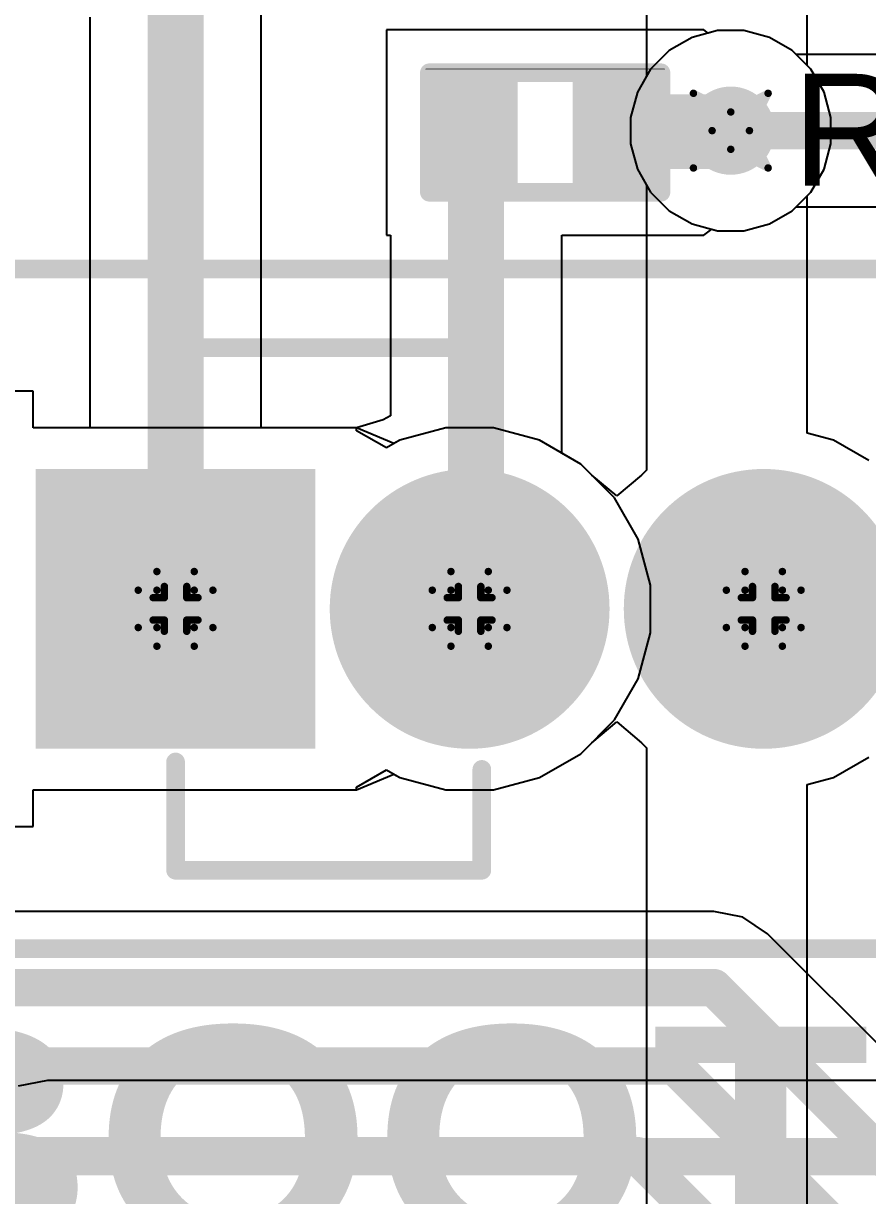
# Model space of a CAD drawing. Header units: inches. Extents: x -36 to 349, y -11 to 240.
# Drawn here: x 147.31 to 153.05, y 81.39 to 89.36 of the extents above; entities that cross this region are included whole.
import ezdxf

# ---------------------------------------------------------------- set-up
doc = ezdxf.new("R2010")
doc.units = ezdxf.units.IN
for name, color, linetype in [('Bottom Layer', 5, 'Continuous'), ('Bottom Solder', 6, 'Continuous'), ('Drill Drawing', 1, 'Continuous'), ('Layer 1', 16, 'Continuous'), ('Layer 2', 76, 'Continuous'), ('Multi-Layer', 9, 'Continuous'), ('Pad Holes', 156, 'Continuous'), ('Top Layer', 1, 'Continuous'), ('Top Overlay', 2, 'Continuous'), ('Top Paste', 8, 'Continuous'), ('Top Solder', 216, 'Continuous'), ('Via Holes', 16, 'Continuous')]:
    doc.layers.add(name, color=color, linetype=linetype)
doc.styles.add('Arial', font='', dxfattribs={"height": 0.2})
doc.styles.add('Arial Black_Bold', font='', dxfattribs={"height": 0.2})
doc.styles.get('Arial').set_extended_font_data('Arial')
doc.styles.get('Arial Black_Bold').set_extended_font_data('Arial Black', bold=True)

# ---------------------------------------------------------------- blocks, each defined once
blk = doc.blocks.new('SS_12D02_G040_166')
at = {"layer": 'Bottom Layer'}
blk.add_hatch(color=5, dxfattribs=at).paths.add_polyline_path([(-2.85, 0.85), (-1.15, 0.85), (-1.15, -0.85), (-2.85, -0.85)])
h = blk.add_hatch(color=5, dxfattribs=at)
edge = h.paths.add_edge_path()
edge.add_arc((0, 0), 0.85, 0, 360)
h = blk.add_hatch(color=5, dxfattribs=at)
edge = h.paths.add_edge_path()
edge.add_arc((2, 0), 0.85, 0, 360)
at = {"layer": 'Bottom Solder'}
blk.add_hatch(color=6, dxfattribs=at).paths.add_polyline_path([(-2.9516, 0.9516), (-1.0484, 0.9516), (-1.0484, -0.9516), (-2.9516, -0.9516)])
h = blk.add_hatch(color=6, dxfattribs=at)
edge = h.paths.add_edge_path()
edge.add_arc((0, 0), 0.9516, 0, 360)
h = blk.add_hatch(color=6, dxfattribs=at)
edge = h.paths.add_edge_path()
edge.add_arc((2, 0), 0.9516, 0, 360)
at = {"layer": 'Layer 1'}
blk.add_hatch(color=16, dxfattribs=at).paths.add_polyline_path([(-2.85, 0.85), (-1.15, 0.85), (-1.15, -0.85), (-2.85, -0.85)])
h = blk.add_hatch(color=16, dxfattribs=at)
edge = h.paths.add_edge_path()
edge.add_arc((0, 0), 0.85, 0, 360)
h = blk.add_hatch(color=16, dxfattribs=at)
edge = h.paths.add_edge_path()
edge.add_arc((2, 0), 0.85, 0, 360)
at = {"layer": 'Layer 2'}
blk.add_hatch(color=76, dxfattribs=at).paths.add_polyline_path([(-2.85, 0.85), (-1.15, 0.85), (-1.15, -0.85), (-2.85, -0.85)])
h = blk.add_hatch(color=76, dxfattribs=at)
edge = h.paths.add_edge_path()
edge.add_arc((0, 0), 0.85, 0, 360)
h = blk.add_hatch(color=76, dxfattribs=at)
edge = h.paths.add_edge_path()
edge.add_arc((2, 0), 0.85, 0, 360)
at = {"layer": 'Multi-Layer'}
blk.add_hatch(color=9, dxfattribs=at).paths.add_polyline_path([(-2.85, 0.85), (-1.15, 0.85), (-1.15, -0.85), (-2.85, -0.85)])
h = blk.add_hatch(color=9, dxfattribs=at)
edge = h.paths.add_edge_path()
edge.add_arc((0, 0), 0.85, 0, 360)
h = blk.add_hatch(color=9, dxfattribs=at)
edge = h.paths.add_edge_path()
edge.add_arc((2, 0), 0.85, 0, 360)
at = {"layer": 'Pad Holes'}
h = blk.add_hatch(color=7, dxfattribs=at)
edge = h.paths.add_edge_path()
edge.add_arc((-2, 0), 0.5, 0, 360)
h = blk.add_hatch(color=7, dxfattribs=at)
edge = h.paths.add_edge_path()
edge.add_arc((0, 0), 0.5, 0, 360)
h = blk.add_hatch(color=7, dxfattribs=at)
edge = h.paths.add_edge_path()
edge.add_arc((2, 0), 0.5, 0, 360)
at = {"layer": 'Top Layer'}
blk.add_hatch(color=1, dxfattribs=at).paths.add_polyline_path([(-2.85, 0.85), (-1.15, 0.85), (-1.15, -0.85), (-2.85, -0.85)])
h = blk.add_hatch(color=1, dxfattribs=at)
edge = h.paths.add_edge_path()
edge.add_arc((0, 0), 0.85, 0, 360)
h = blk.add_hatch(color=1, dxfattribs=at)
edge = h.paths.add_edge_path()
edge.add_arc((2, 0), 0.85, 0, 360)
at = {"layer": 'Top Solder'}
blk.add_hatch(color=216, dxfattribs=at).paths.add_polyline_path([(-2.9516, 0.9516), (-1.0484, 0.9516), (-1.0484, -0.9516), (-2.9516, -0.9516)])
h = blk.add_hatch(color=216, dxfattribs=at)
edge = h.paths.add_edge_path()
edge.add_arc((0, 0), 0.9516, 0, 360)
h = blk.add_hatch(color=216, dxfattribs=at)
edge = h.paths.add_edge_path()
edge.add_arc((2, 0), 0.9516, 0, 360)
at = {"layer": 'Top Overlay'}
for points in [[(-4.315, 2.3114, 0.127, 0.127, 0), (4.315, 2.3114, 0.127, 0.127, 0)], [(-2, 1.0414, 0.127, 0.127, 0), (-2, 1.778, 0.127, 0.127, 0)], [(-2, 1.778, 0.127, 0.127, 0), (0.0828, 1.778, 0.127, 0.127, 0)], [(0.0828, 1.0922, 0.127, 0.127, 0), (0.0828, 1.778, 0.127, 0.127, 0)], [(-2, -1.778, 0.127, 0.127, 0), (-2, -1.0414, 0.127, 0.127, 0)], [(-2, -1.778, 0.127, 0.127, 0), (-2, -1.0414, 0.127, 0.127, 0)], [(0.0828, -1.778, 0.127, 0.127, 0), (0.0828, -1.0922, 0.127, 0.127, 0)], [(0.0828, -1.778, 0.127, 0.127, 0), (0.0828, -1.0922, 0.127, 0.127, 0)], [(-2, -1.778, 0.127, 0.127, 0), (0.0828, -1.778, 0.127, 0.127, 0)], [(-2, -1.778, 0.127, 0.127, 0), (0.0828, -1.778, 0.127, 0.127, 0)], [(-4.315, -2.3114, 0.127, 0.127, 0), (4.315, -2.3114, 0.127, 0.127, 0)]]:
    blk.add_lwpolyline(points, format="xyseb", dxfattribs=at)
for points in [[(-2.0317, 1.778, 0.0635, 0.0635, 1), (-1.9682, 1.778, 0.0635, 0.0635, 1)], [(-2.0317, 1.778, 0.0635, 0.0635, 1), (-1.9682, 1.778, 0.0635, 0.0635, 1)], [(0.0511, 1.778, 0.0635, 0.0635, 1), (0.1146, 1.778, 0.0635, 0.0635, 1)], [(0.0511, 1.778, 0.0635, 0.0635, 1), (0.1146, 1.778, 0.0635, 0.0635, 1)], [(0.0511, 1.0922, 0.0635, 0.0635, 1), (0.1146, 1.0922, 0.0635, 0.0635, 1)], [(-2.0317, 1.0414, 0.0635, 0.0635, 1), (-1.9682, 1.0414, 0.0635, 0.0635, 1)], [(-2.0317, -1.0414, 0.0635, 0.0635, 1), (-1.9682, -1.0414, 0.0635, 0.0635, 1)], [(-2.0317, -1.0414, 0.0635, 0.0635, 1), (-1.9682, -1.0414, 0.0635, 0.0635, 1)], [(0.0511, -1.0922, 0.0635, 0.0635, 1), (0.1146, -1.0922, 0.0635, 0.0635, 1)], [(0.0511, -1.0922, 0.0635, 0.0635, 1), (0.1146, -1.0922, 0.0635, 0.0635, 1)], [(-2.0317, -1.778, 0.0635, 0.0635, 1), (-1.9682, -1.778, 0.0635, 0.0635, 1)], [(-2.0317, -1.778, 0.0635, 0.0635, 1), (-1.9682, -1.778, 0.0635, 0.0635, 1)], [(-2.0317, -1.778, 0.0635, 0.0635, 1), (-1.9682, -1.778, 0.0635, 0.0635, 1)], [(-2.0317, -1.778, 0.0635, 0.0635, 1), (-1.9682, -1.778, 0.0635, 0.0635, 1)], [(0.0511, -1.778, 0.0635, 0.0635, 1), (0.1146, -1.778, 0.0635, 0.0635, 1)], [(0.0511, -1.778, 0.0635, 0.0635, 1), (0.1146, -1.778, 0.0635, 0.0635, 1)], [(0.0511, -1.778, 0.0635, 0.0635, 1), (0.1146, -1.778, 0.0635, 0.0635, 1)], [(0.0511, -1.778, 0.0635, 0.0635, 1), (0.1146, -1.778, 0.0635, 0.0635, 1)]]:
    blk.add_lwpolyline(points, format="xyseb", close=True, dxfattribs=at)
blk = doc.blocks.new('R___0402_288')
at = {"layer": 'Top Layer'}
for points in [[(-0.6985, -0.3175), (-0.6985, 0.3175), (-0.2413, 0.3175), (-0.2413, -0.3175)], [(0.2413, -0.3175), (0.2413, 0.3175), (0.6985, 0.3175), (0.6985, -0.3175)]]:
    blk.add_hatch(color=1, dxfattribs=at).paths.add_polyline_path(points)
at = {"layer": 'Top Paste'}
for points in [[(-0.6985, -0.3175), (-0.6985, 0.3175), (-0.2413, 0.3175), (-0.2413, -0.3175)], [(0.2413, -0.3175), (0.2413, 0.3175), (0.6985, 0.3175), (0.6985, -0.3175)]]:
    blk.add_hatch(color=8, dxfattribs=at).paths.add_polyline_path(points)
at = {"layer": 'Top Solder'}
for points in [[(-0.7535, -0.3725), (-0.7535, 0.3725), (-0.1863, 0.3725), (-0.1863, -0.3725)], [(0.1863, -0.3725), (0.1863, 0.3725), (0.7535, 0.3725), (0.7535, -0.3725)]]:
    blk.add_hatch(color=216, dxfattribs=at).paths.add_polyline_path(points)
at = {"layer": 'Top Overlay'}
for points in [[(-0.7874, 0.4064, 0.127, 0.127, 0), (-0.7874, -0.4064, 0.127, 0.127, 0)], [(0.7874, 0.4064, 0.127, 0.127, 0), (-0.7874, 0.4064, 0.127, 0.127, 0)], [(0.7874, 0.4064, 0.127, 0.127, 0), (0.7874, -0.4064, 0.127, 0.127, 0)], [(0.7874, -0.4064, 0.127, 0.127, 0), (-0.7874, -0.4064, 0.127, 0.127, 0)], [(0.8128, -0.4318, 0.00323, 0.00323, 0), (-0.8128, -0.4318, 0.00323, 0.00323, 0)]]:
    blk.add_lwpolyline(points, format="xyseb", dxfattribs=at)
for points in [[(-0.8191, 0.4064, 0.0635, 0.0635, 1), (-0.7556, 0.4064, 0.0635, 0.0635, 1)], [(-0.8191, 0.4064, 0.0635, 0.0635, 1), (-0.7556, 0.4064, 0.0635, 0.0635, 1)], [(0.7556, 0.4064, 0.0635, 0.0635, 1), (0.8191, 0.4064, 0.0635, 0.0635, 1)], [(0.7556, 0.4064, 0.0635, 0.0635, 1), (0.8191, 0.4064, 0.0635, 0.0635, 1)], [(-0.8192, -0.4064, 0.0635, 0.0635, 1), (-0.7557, -0.4064, 0.0635, 0.0635, 1)], [(-0.8192, -0.4064, 0.0635, 0.0635, 1), (-0.7557, -0.4064, 0.0635, 0.0635, 1)], [(0.7556, -0.4064, 0.0635, 0.0635, 1), (0.8191, -0.4064, 0.0635, 0.0635, 1)], [(0.7556, -0.4064, 0.0635, 0.0635, 1), (0.8191, -0.4064, 0.0635, 0.0635, 1)], [(-0.8136, -0.4318, 0.00161, 0.00161, 1), (-0.812, -0.4318, 0.00161, 0.00161, 1)], [(0.812, -0.4318, 0.00161, 0.00161, 1), (0.8136, -0.4318, 0.00161, 0.00161, 1)]]:
    blk.add_lwpolyline(points, format="xyseb", close=True, dxfattribs=at)

msp = doc.modelspace()

# ---------------------------------------------------------------- hatches: boundary and pattern name
at = {"layer": 'Bottom Layer'}
h = msp.add_hatch(color=5, dxfattribs=at)
edge = h.paths.add_edge_path()
edge.add_arc((152.1178, 88.6333), 0.3, 0, 360)
at = {"layer": 'Layer 1'}
h = msp.add_hatch(color=16, dxfattribs=at)
edge = h.paths.add_edge_path()
edge.add_arc((152.1178, 88.6333), 0.3, 0, 360)
at = {"layer": 'Layer 2'}
h = msp.add_hatch(color=76, dxfattribs=at)
edge = h.paths.add_edge_path()
edge.add_arc((152.1178, 88.6333), 0.3, 0, 360)
at = {"layer": 'Top Layer'}
h = msp.add_hatch(color=1, dxfattribs=at)
edge = h.paths.add_edge_path()
edge.add_arc((152.1178, 88.6333), 0.3, 0, 360)
at = {"layer": 'Via Holes'}
h = msp.add_hatch(color=7, dxfattribs=at)
edge = h.paths.add_edge_path()
edge.add_arc((152.1178, 88.6333), 0.15, 0, 360)

# ---------------------------------------------------------------- linework, layer by layer
at = {"layer": 'Bottom Layer'}
for p, q in [((148.9244, 86.6111), (148.9244, 89.6474)), ((147.759, 89.406), (147.759, 86.6111)), ((152.0282, 89.3143), (151.855, 89.2679)), ((152.2075, 89.3143), (152.0282, 89.3143)), ((152.3807, 89.2679), (152.2075, 89.3143)), ((151.855, 89.2679), (151.6997, 89.1783)), ((152.536, 89.1783), (152.3807, 89.2679)), ((151.6997, 89.1783), (151.5729, 89.0515)), ((152.563, 89.1513), (152.536, 89.1783)), ((155.9687, 89.1513), (152.563, 89.1513)), ((151.5729, 89.0515), (151.4833, 88.8962)), ((151.4833, 88.8962), (151.4368, 88.723)), ((151.4368, 88.723), (151.4368, 88.5437)), ((151.4368, 88.5437), (151.4833, 88.3705)), ((151.4833, 88.3705), (151.5729, 88.2152)), ((151.5729, 88.2152), (151.6997, 88.0884)), ((152.536, 88.0884), (152.563, 88.1154)), ((152.563, 88.1154), (155.7541, 88.1154)), ((151.6997, 88.0884), (151.855, 87.9987)), ((152.3807, 87.9987), (152.536, 88.0884)), ((151.855, 87.9987), (152.0282, 87.9523)), ((152.0282, 87.9523), (152.2075, 87.9523)), ((152.2075, 87.9523), (152.3807, 87.9987)), ((147.3727, 86.8611), (145.1107, 86.8611)), ((147.3727, 86.6111), (147.3727, 86.8611)), ((147.759, 86.6111), (147.3727, 86.6111)), ((149.5727, 86.6111), (148.9244, 86.6111)), ((149.5727, 86.5919), (149.5727, 86.6111)), ((150.1797, 86.6111), (149.8666, 86.5272)), ((150.5038, 86.6111), (150.1797, 86.6111)), ((150.8169, 86.5272), (150.5038, 86.6111)), ((149.7757, 86.4747), (149.5727, 86.5919)), ((149.8666, 86.5272), (149.7757, 86.4747)), ((151.0976, 86.3651), (150.8169, 86.5272)), ((151.3268, 86.1359), (151.0976, 86.3651)), ((151.4888, 85.8552), (151.3268, 86.1359)), ((151.5727, 85.5421), (151.4888, 85.8552)), ((151.5727, 85.218), (151.5727, 85.5421)), ((151.4888, 84.9049), (151.5727, 85.218)), ((151.3268, 84.6242), (151.4888, 84.9049)), ((151.0976, 84.395), (151.3268, 84.6242)), ((150.8169, 84.233), (151.0976, 84.395)), ((149.5727, 84.1682), (149.7757, 84.2854)), ((149.7757, 84.2854), (149.8666, 84.233)), ((149.8666, 84.233), (150.1797, 84.1491)), ((150.5038, 84.1491), (150.8169, 84.233)), ((147.3727, 83.8991), (147.3727, 84.1491)), ((147.3727, 84.1491), (149.5727, 84.1491)), ((149.5727, 84.1491), (149.5727, 84.1682)), ((150.1797, 84.1491), (150.5038, 84.1491)), ((145.1107, 83.8991), (147.3727, 83.8991)), ((152.0014, 83.322), (140.2999, 83.322)), ((152.1996, 83.2825), (152.0014, 83.322)), ((152.3677, 83.1702), (152.1996, 83.2825)), ((153.9211, 81.6169), (152.3677, 83.1702))]:
    msp.add_line(p, q, dxfattribs=at)
for points in [[(148.3417, 85.3801, 0.381, 0.381, 0), (148.3417, 89.6474, 0.381, 0.381, 0)], [(152.1147, 88.6333, 0.254, 0.254, 0), (152.1178, 88.6333, 0.254, 0.254, 0)], [(152.1178, 88.6333, 0.254, 0.254, 0), (155.9687, 88.6333, 0.254, 0.254, 0)], [(129.6407, 82.804, 0.254, 0.254, 0), (152.0014, 82.804, 0.254, 0.254, 0)], [(152.0014, 82.804, 0.254, 0.254, 0), (153.5548, 81.2506, 0.254, 0.254, 0)], [(129.3496, 82.2706, 0.254, 0.254, 0), (151.7348, 82.2706, 0.254, 0.254, 0)], [(151.7348, 82.2706, 0.254, 0.254, 0), (152.8987, 81.1067, 0.254, 0.254, 0)], [(129.0673, 81.661, 0.254, 0.254, 0), (151.4808, 81.661, 0.254, 0.254, 0)], [(151.4808, 81.661, 0.254, 0.254, 0), (152.0497, 81.0921, 0.254, 0.254, 0)]]:
    msp.add_lwpolyline(points, format="xyseb", dxfattribs=at)
for points in [[(152.0512, 88.6333, 0.127, 0.127, 1), (152.1782, 88.6333, 0.127, 0.127, 1)], [(152.0543, 88.6333, 0.127, 0.127, 1), (152.1813, 88.6333, 0.127, 0.127, 1)], [(152.0543, 88.6333, 0.127, 0.127, 1), (152.1813, 88.6333, 0.127, 0.127, 1)], [(148.2465, 85.3801, 0.1905, 0.1905, 1), (148.437, 85.3801, 0.1905, 0.1905, 1)], [(151.9379, 82.804, 0.127, 0.127, 1), (152.0649, 82.804, 0.127, 0.127, 1)], [(151.9379, 82.804, 0.127, 0.127, 1), (152.0649, 82.804, 0.127, 0.127, 1)], [(151.6713, 82.2706, 0.127, 0.127, 1), (151.7983, 82.2706, 0.127, 0.127, 1)], [(151.6713, 82.2706, 0.127, 0.127, 1), (151.7983, 82.2706, 0.127, 0.127, 1)], [(151.4173, 81.661, 0.127, 0.127, 1), (151.5443, 81.661, 0.127, 0.127, 1)], [(151.4173, 81.661, 0.127, 0.127, 1), (151.5443, 81.661, 0.127, 0.127, 1)]]:
    msp.add_lwpolyline(points, format="xyseb", close=True, dxfattribs=at)
at = {"layer": 'Drill Drawing'}
for points in [[(151.8638, 88.8873, 0.0508, 0.0508, 0), (152.1178, 88.7603, 0.0508, 0.0508, 0)], [(151.8638, 88.8873, 0.0508, 0.0508, 0), (151.9908, 88.6333, 0.0508, 0.0508, 0)], [(152.1178, 88.7603, 0.0508, 0.0508, 0), (152.3718, 88.8873, 0.0508, 0.0508, 0)], [(152.2448, 88.6333, 0.0508, 0.0508, 0), (152.3718, 88.8873, 0.0508, 0.0508, 0)], [(151.8638, 88.3793, 0.0508, 0.0508, 0), (151.9908, 88.6333, 0.0508, 0.0508, 0)], [(152.2448, 88.6333, 0.0508, 0.0508, 0), (152.3718, 88.3793, 0.0508, 0.0508, 0)], [(151.8638, 88.3793, 0.0508, 0.0508, 0), (152.1178, 88.5063, 0.0508, 0.0508, 0)], [(152.1178, 88.5063, 0.0508, 0.0508, 0), (152.3718, 88.3793, 0.0508, 0.0508, 0)], [(148.2147, 85.5071, 0.0508, 0.0508, 0), (148.2147, 85.6341, 0.0508, 0.0508, 0)], [(148.2147, 85.6341, 0.0508, 0.0508, 0), (148.4687, 85.6341, 0.0508, 0.0508, 0)], [(148.4687, 85.5071, 0.0508, 0.0508, 0), (148.4687, 85.6341, 0.0508, 0.0508, 0)], [(150.2147, 85.5071, 0.0508, 0.0508, 0), (150.2147, 85.6341, 0.0508, 0.0508, 0)], [(150.2147, 85.6341, 0.0508, 0.0508, 0), (150.4687, 85.6341, 0.0508, 0.0508, 0)], [(150.4687, 85.5071, 0.0508, 0.0508, 0), (150.4687, 85.6341, 0.0508, 0.0508, 0)], [(152.2147, 85.5071, 0.0508, 0.0508, 0), (152.2147, 85.6341, 0.0508, 0.0508, 0)], [(152.2147, 85.6341, 0.0508, 0.0508, 0), (152.4687, 85.6341, 0.0508, 0.0508, 0)], [(152.4687, 85.5071, 0.0508, 0.0508, 0), (152.4687, 85.6341, 0.0508, 0.0508, 0)], [(148.2655, 85.4563, 0.0508, 0.0508, 0), (148.2655, 85.5325, 0.0508, 0.0508, 0)], [(148.2655, 85.5325, 0.0508, 0.0508, 0), (148.4179, 85.5325, 0.0508, 0.0508, 0)], [(148.4179, 85.4563, 0.0508, 0.0508, 0), (148.4179, 85.5325, 0.0508, 0.0508, 0)], [(150.2655, 85.4563, 0.0508, 0.0508, 0), (150.2655, 85.5325, 0.0508, 0.0508, 0)], [(150.2655, 85.5325, 0.0508, 0.0508, 0), (150.4179, 85.5325, 0.0508, 0.0508, 0)], [(150.4179, 85.4563, 0.0508, 0.0508, 0), (150.4179, 85.5325, 0.0508, 0.0508, 0)], [(152.2655, 85.4563, 0.0508, 0.0508, 0), (152.2655, 85.5325, 0.0508, 0.0508, 0)], [(152.2655, 85.5325, 0.0508, 0.0508, 0), (152.4179, 85.5325, 0.0508, 0.0508, 0)], [(152.4179, 85.4563, 0.0508, 0.0508, 0), (152.4179, 85.5325, 0.0508, 0.0508, 0)], [(148.0877, 85.2531, 0.0508, 0.0508, 0), (148.0877, 85.5071, 0.0508, 0.0508, 0)], [(148.0877, 85.5071, 0.0508, 0.0508, 0), (148.2147, 85.5071, 0.0508, 0.0508, 0)], [(148.1893, 85.3039, 0.0508, 0.0508, 0), (148.1893, 85.4563, 0.0508, 0.0508, 0)], [(148.1893, 85.4563, 0.0508, 0.0508, 0), (148.2655, 85.4563, 0.0508, 0.0508, 0)], [(148.4179, 85.4563, 0.0508, 0.0508, 0), (148.4941, 85.4563, 0.0508, 0.0508, 0)], [(148.4687, 85.5071, 0.0508, 0.0508, 0), (148.5957, 85.5071, 0.0508, 0.0508, 0)], [(148.4941, 85.3039, 0.0508, 0.0508, 0), (148.4941, 85.4563, 0.0508, 0.0508, 0)], [(148.5957, 85.2531, 0.0508, 0.0508, 0), (148.5957, 85.5071, 0.0508, 0.0508, 0)], [(150.0877, 85.2531, 0.0508, 0.0508, 0), (150.0877, 85.5071, 0.0508, 0.0508, 0)], [(150.0877, 85.5071, 0.0508, 0.0508, 0), (150.2147, 85.5071, 0.0508, 0.0508, 0)], [(150.1893, 85.3039, 0.0508, 0.0508, 0), (150.1893, 85.4563, 0.0508, 0.0508, 0)], [(150.1893, 85.4563, 0.0508, 0.0508, 0), (150.2655, 85.4563, 0.0508, 0.0508, 0)], [(150.4179, 85.4563, 0.0508, 0.0508, 0), (150.4941, 85.4563, 0.0508, 0.0508, 0)], [(150.4687, 85.5071, 0.0508, 0.0508, 0), (150.5957, 85.5071, 0.0508, 0.0508, 0)], [(150.4941, 85.3039, 0.0508, 0.0508, 0), (150.4941, 85.4563, 0.0508, 0.0508, 0)], [(150.5957, 85.2531, 0.0508, 0.0508, 0), (150.5957, 85.5071, 0.0508, 0.0508, 0)], [(152.0877, 85.2531, 0.0508, 0.0508, 0), (152.0877, 85.5071, 0.0508, 0.0508, 0)], [(152.0877, 85.5071, 0.0508, 0.0508, 0), (152.2147, 85.5071, 0.0508, 0.0508, 0)], [(152.1893, 85.3039, 0.0508, 0.0508, 0), (152.1893, 85.4563, 0.0508, 0.0508, 0)], [(152.1893, 85.4563, 0.0508, 0.0508, 0), (152.2655, 85.4563, 0.0508, 0.0508, 0)], [(152.4179, 85.4563, 0.0508, 0.0508, 0), (152.4941, 85.4563, 0.0508, 0.0508, 0)], [(152.4687, 85.5071, 0.0508, 0.0508, 0), (152.5957, 85.5071, 0.0508, 0.0508, 0)], [(152.4941, 85.3039, 0.0508, 0.0508, 0), (152.4941, 85.4563, 0.0508, 0.0508, 0)], [(152.5957, 85.2531, 0.0508, 0.0508, 0), (152.5957, 85.5071, 0.0508, 0.0508, 0)], [(148.1893, 85.3039, 0.0508, 0.0508, 0), (148.2655, 85.3039, 0.0508, 0.0508, 0)], [(148.2655, 85.2277, 0.0508, 0.0508, 0), (148.2655, 85.3039, 0.0508, 0.0508, 0)], [(148.4179, 85.3039, 0.0508, 0.0508, 0), (148.4941, 85.3039, 0.0508, 0.0508, 0)], [(148.4179, 85.2277, 0.0508, 0.0508, 0), (148.4179, 85.3039, 0.0508, 0.0508, 0)], [(150.1893, 85.3039, 0.0508, 0.0508, 0), (150.2655, 85.3039, 0.0508, 0.0508, 0)], [(150.2655, 85.2277, 0.0508, 0.0508, 0), (150.2655, 85.3039, 0.0508, 0.0508, 0)], [(150.4179, 85.3039, 0.0508, 0.0508, 0), (150.4941, 85.3039, 0.0508, 0.0508, 0)], [(150.4179, 85.2277, 0.0508, 0.0508, 0), (150.4179, 85.3039, 0.0508, 0.0508, 0)], [(152.1893, 85.3039, 0.0508, 0.0508, 0), (152.2655, 85.3039, 0.0508, 0.0508, 0)], [(152.2655, 85.2277, 0.0508, 0.0508, 0), (152.2655, 85.3039, 0.0508, 0.0508, 0)], [(152.4179, 85.3039, 0.0508, 0.0508, 0), (152.4941, 85.3039, 0.0508, 0.0508, 0)], [(152.4179, 85.2277, 0.0508, 0.0508, 0), (152.4179, 85.3039, 0.0508, 0.0508, 0)], [(148.0877, 85.2531, 0.0508, 0.0508, 0), (148.2147, 85.2531, 0.0508, 0.0508, 0)], [(148.2147, 85.1261, 0.0508, 0.0508, 0), (148.2147, 85.2531, 0.0508, 0.0508, 0)], [(148.2655, 85.2277, 0.0508, 0.0508, 0), (148.4179, 85.2277, 0.0508, 0.0508, 0)], [(148.4687, 85.2531, 0.0508, 0.0508, 0), (148.5957, 85.2531, 0.0508, 0.0508, 0)], [(148.4687, 85.1261, 0.0508, 0.0508, 0), (148.4687, 85.2531, 0.0508, 0.0508, 0)], [(150.0877, 85.2531, 0.0508, 0.0508, 0), (150.2147, 85.2531, 0.0508, 0.0508, 0)], [(150.2147, 85.1261, 0.0508, 0.0508, 0), (150.2147, 85.2531, 0.0508, 0.0508, 0)], [(150.2655, 85.2277, 0.0508, 0.0508, 0), (150.4179, 85.2277, 0.0508, 0.0508, 0)], [(150.4687, 85.2531, 0.0508, 0.0508, 0), (150.5957, 85.2531, 0.0508, 0.0508, 0)], [(150.4687, 85.1261, 0.0508, 0.0508, 0), (150.4687, 85.2531, 0.0508, 0.0508, 0)], [(152.0877, 85.2531, 0.0508, 0.0508, 0), (152.2147, 85.2531, 0.0508, 0.0508, 0)], [(152.2147, 85.1261, 0.0508, 0.0508, 0), (152.2147, 85.2531, 0.0508, 0.0508, 0)], [(152.2655, 85.2277, 0.0508, 0.0508, 0), (152.4179, 85.2277, 0.0508, 0.0508, 0)], [(152.4687, 85.2531, 0.0508, 0.0508, 0), (152.5957, 85.2531, 0.0508, 0.0508, 0)], [(152.4687, 85.1261, 0.0508, 0.0508, 0), (152.4687, 85.2531, 0.0508, 0.0508, 0)], [(148.2147, 85.1261, 0.0508, 0.0508, 0), (148.4687, 85.1261, 0.0508, 0.0508, 0)], [(150.2147, 85.1261, 0.0508, 0.0508, 0), (150.4687, 85.1261, 0.0508, 0.0508, 0)], [(152.2147, 85.1261, 0.0508, 0.0508, 0), (152.4687, 85.1261, 0.0508, 0.0508, 0)]]:
    msp.add_lwpolyline(points, format="xyseb", dxfattribs=at)
for points in [[(151.8511, 88.8873, 0.0254, 0.0254, 1), (151.8765, 88.8873, 0.0254, 0.0254, 1)], [(151.8511, 88.8873, 0.0254, 0.0254, 1), (151.8765, 88.8873, 0.0254, 0.0254, 1)], [(152.3591, 88.8873, 0.0254, 0.0254, 1), (152.3845, 88.8873, 0.0254, 0.0254, 1)], [(152.3591, 88.8873, 0.0254, 0.0254, 1), (152.3845, 88.8873, 0.0254, 0.0254, 1)], [(152.1051, 88.7603, 0.0254, 0.0254, 1), (152.1305, 88.7603, 0.0254, 0.0254, 1)], [(152.1051, 88.7603, 0.0254, 0.0254, 1), (152.1305, 88.7603, 0.0254, 0.0254, 1)], [(151.9781, 88.6333, 0.0254, 0.0254, 1), (152.0035, 88.6333, 0.0254, 0.0254, 1)], [(151.9781, 88.6333, 0.0254, 0.0254, 1), (152.0035, 88.6333, 0.0254, 0.0254, 1)], [(152.2321, 88.6333, 0.0254, 0.0254, 1), (152.2575, 88.6333, 0.0254, 0.0254, 1)], [(152.2321, 88.6333, 0.0254, 0.0254, 1), (152.2575, 88.6333, 0.0254, 0.0254, 1)], [(152.1051, 88.5063, 0.0254, 0.0254, 1), (152.1305, 88.5063, 0.0254, 0.0254, 1)], [(152.1051, 88.5063, 0.0254, 0.0254, 1), (152.1305, 88.5063, 0.0254, 0.0254, 1)], [(151.8511, 88.3793, 0.0254, 0.0254, 1), (151.8765, 88.3793, 0.0254, 0.0254, 1)], [(151.8511, 88.3793, 0.0254, 0.0254, 1), (151.8765, 88.3793, 0.0254, 0.0254, 1)], [(152.3591, 88.3793, 0.0254, 0.0254, 1), (152.3845, 88.3793, 0.0254, 0.0254, 1)], [(152.3591, 88.3793, 0.0254, 0.0254, 1), (152.3845, 88.3793, 0.0254, 0.0254, 1)], [(148.202, 85.6341, 0.0254, 0.0254, 1), (148.2274, 85.6341, 0.0254, 0.0254, 1)], [(148.202, 85.6341, 0.0254, 0.0254, 1), (148.2274, 85.6341, 0.0254, 0.0254, 1)], [(148.456, 85.6341, 0.0254, 0.0254, 1), (148.4814, 85.6341, 0.0254, 0.0254, 1)], [(148.456, 85.6341, 0.0254, 0.0254, 1), (148.4814, 85.6341, 0.0254, 0.0254, 1)], [(150.202, 85.6341, 0.0254, 0.0254, 1), (150.2274, 85.6341, 0.0254, 0.0254, 1)], [(150.202, 85.6341, 0.0254, 0.0254, 1), (150.2274, 85.6341, 0.0254, 0.0254, 1)], [(150.456, 85.6341, 0.0254, 0.0254, 1), (150.4814, 85.6341, 0.0254, 0.0254, 1)], [(150.456, 85.6341, 0.0254, 0.0254, 1), (150.4814, 85.6341, 0.0254, 0.0254, 1)], [(152.202, 85.6341, 0.0254, 0.0254, 1), (152.2274, 85.6341, 0.0254, 0.0254, 1)], [(152.202, 85.6341, 0.0254, 0.0254, 1), (152.2274, 85.6341, 0.0254, 0.0254, 1)], [(152.456, 85.6341, 0.0254, 0.0254, 1), (152.4814, 85.6341, 0.0254, 0.0254, 1)], [(152.456, 85.6341, 0.0254, 0.0254, 1), (152.4814, 85.6341, 0.0254, 0.0254, 1)], [(148.2528, 85.5325, 0.0254, 0.0254, 1), (148.2782, 85.5325, 0.0254, 0.0254, 1)], [(148.2528, 85.5325, 0.0254, 0.0254, 1), (148.2782, 85.5325, 0.0254, 0.0254, 1)], [(148.4052, 85.5325, 0.0254, 0.0254, 1), (148.4306, 85.5325, 0.0254, 0.0254, 1)], [(148.4052, 85.5325, 0.0254, 0.0254, 1), (148.4306, 85.5325, 0.0254, 0.0254, 1)], [(150.2528, 85.5325, 0.0254, 0.0254, 1), (150.2782, 85.5325, 0.0254, 0.0254, 1)], [(150.2528, 85.5325, 0.0254, 0.0254, 1), (150.2782, 85.5325, 0.0254, 0.0254, 1)], [(150.4052, 85.5325, 0.0254, 0.0254, 1), (150.4306, 85.5325, 0.0254, 0.0254, 1)], [(150.4052, 85.5325, 0.0254, 0.0254, 1), (150.4306, 85.5325, 0.0254, 0.0254, 1)], [(152.2528, 85.5325, 0.0254, 0.0254, 1), (152.2782, 85.5325, 0.0254, 0.0254, 1)], [(152.2528, 85.5325, 0.0254, 0.0254, 1), (152.2782, 85.5325, 0.0254, 0.0254, 1)], [(152.4052, 85.5325, 0.0254, 0.0254, 1), (152.4306, 85.5325, 0.0254, 0.0254, 1)], [(152.4052, 85.5325, 0.0254, 0.0254, 1), (152.4306, 85.5325, 0.0254, 0.0254, 1)], [(148.075, 85.5071, 0.0254, 0.0254, 1), (148.1004, 85.5071, 0.0254, 0.0254, 1)], [(148.075, 85.5071, 0.0254, 0.0254, 1), (148.1004, 85.5071, 0.0254, 0.0254, 1)], [(148.1766, 85.4563, 0.0254, 0.0254, 1), (148.202, 85.4563, 0.0254, 0.0254, 1)], [(148.1766, 85.4563, 0.0254, 0.0254, 1), (148.202, 85.4563, 0.0254, 0.0254, 1)], [(148.202, 85.5071, 0.0254, 0.0254, 1), (148.2274, 85.5071, 0.0254, 0.0254, 1)], [(148.202, 85.5071, 0.0254, 0.0254, 1), (148.2274, 85.5071, 0.0254, 0.0254, 1)], [(148.2528, 85.4563, 0.0254, 0.0254, 1), (148.2782, 85.4563, 0.0254, 0.0254, 1)], [(148.2528, 85.4563, 0.0254, 0.0254, 1), (148.2782, 85.4563, 0.0254, 0.0254, 1)], [(148.4052, 85.4563, 0.0254, 0.0254, 1), (148.4306, 85.4563, 0.0254, 0.0254, 1)], [(148.4052, 85.4563, 0.0254, 0.0254, 1), (148.4306, 85.4563, 0.0254, 0.0254, 1)], [(148.456, 85.5071, 0.0254, 0.0254, 1), (148.4814, 85.5071, 0.0254, 0.0254, 1)], [(148.456, 85.5071, 0.0254, 0.0254, 1), (148.4814, 85.5071, 0.0254, 0.0254, 1)], [(148.4814, 85.4563, 0.0254, 0.0254, 1), (148.5068, 85.4563, 0.0254, 0.0254, 1)], [(148.4814, 85.4563, 0.0254, 0.0254, 1), (148.5068, 85.4563, 0.0254, 0.0254, 1)], [(148.583, 85.5071, 0.0254, 0.0254, 1), (148.6084, 85.5071, 0.0254, 0.0254, 1)], [(148.583, 85.5071, 0.0254, 0.0254, 1), (148.6084, 85.5071, 0.0254, 0.0254, 1)], [(150.075, 85.5071, 0.0254, 0.0254, 1), (150.1004, 85.5071, 0.0254, 0.0254, 1)], [(150.075, 85.5071, 0.0254, 0.0254, 1), (150.1004, 85.5071, 0.0254, 0.0254, 1)], [(150.1766, 85.4563, 0.0254, 0.0254, 1), (150.202, 85.4563, 0.0254, 0.0254, 1)], [(150.1766, 85.4563, 0.0254, 0.0254, 1), (150.202, 85.4563, 0.0254, 0.0254, 1)], [(150.202, 85.5071, 0.0254, 0.0254, 1), (150.2274, 85.5071, 0.0254, 0.0254, 1)], [(150.202, 85.5071, 0.0254, 0.0254, 1), (150.2274, 85.5071, 0.0254, 0.0254, 1)], [(150.2528, 85.4563, 0.0254, 0.0254, 1), (150.2782, 85.4563, 0.0254, 0.0254, 1)], [(150.2528, 85.4563, 0.0254, 0.0254, 1), (150.2782, 85.4563, 0.0254, 0.0254, 1)], [(150.4052, 85.4563, 0.0254, 0.0254, 1), (150.4306, 85.4563, 0.0254, 0.0254, 1)], [(150.4052, 85.4563, 0.0254, 0.0254, 1), (150.4306, 85.4563, 0.0254, 0.0254, 1)], [(150.456, 85.5071, 0.0254, 0.0254, 1), (150.4814, 85.5071, 0.0254, 0.0254, 1)], [(150.456, 85.5071, 0.0254, 0.0254, 1), (150.4814, 85.5071, 0.0254, 0.0254, 1)], [(150.4814, 85.4563, 0.0254, 0.0254, 1), (150.5068, 85.4563, 0.0254, 0.0254, 1)], [(150.4814, 85.4563, 0.0254, 0.0254, 1), (150.5068, 85.4563, 0.0254, 0.0254, 1)], [(150.583, 85.5071, 0.0254, 0.0254, 1), (150.6084, 85.5071, 0.0254, 0.0254, 1)], [(150.583, 85.5071, 0.0254, 0.0254, 1), (150.6084, 85.5071, 0.0254, 0.0254, 1)], [(152.075, 85.5071, 0.0254, 0.0254, 1), (152.1004, 85.5071, 0.0254, 0.0254, 1)], [(152.075, 85.5071, 0.0254, 0.0254, 1), (152.1004, 85.5071, 0.0254, 0.0254, 1)], [(152.1766, 85.4563, 0.0254, 0.0254, 1), (152.202, 85.4563, 0.0254, 0.0254, 1)], [(152.1766, 85.4563, 0.0254, 0.0254, 1), (152.202, 85.4563, 0.0254, 0.0254, 1)], [(152.202, 85.5071, 0.0254, 0.0254, 1), (152.2274, 85.5071, 0.0254, 0.0254, 1)], [(152.202, 85.5071, 0.0254, 0.0254, 1), (152.2274, 85.5071, 0.0254, 0.0254, 1)], [(152.2528, 85.4563, 0.0254, 0.0254, 1), (152.2782, 85.4563, 0.0254, 0.0254, 1)], [(152.2528, 85.4563, 0.0254, 0.0254, 1), (152.2782, 85.4563, 0.0254, 0.0254, 1)], [(152.4052, 85.4563, 0.0254, 0.0254, 1), (152.4306, 85.4563, 0.0254, 0.0254, 1)], [(152.4052, 85.4563, 0.0254, 0.0254, 1), (152.4306, 85.4563, 0.0254, 0.0254, 1)], [(152.456, 85.5071, 0.0254, 0.0254, 1), (152.4814, 85.5071, 0.0254, 0.0254, 1)], [(152.456, 85.5071, 0.0254, 0.0254, 1), (152.4814, 85.5071, 0.0254, 0.0254, 1)], [(152.4814, 85.4563, 0.0254, 0.0254, 1), (152.5068, 85.4563, 0.0254, 0.0254, 1)], [(152.4814, 85.4563, 0.0254, 0.0254, 1), (152.5068, 85.4563, 0.0254, 0.0254, 1)], [(152.583, 85.5071, 0.0254, 0.0254, 1), (152.6084, 85.5071, 0.0254, 0.0254, 1)], [(152.583, 85.5071, 0.0254, 0.0254, 1), (152.6084, 85.5071, 0.0254, 0.0254, 1)], [(148.1766, 85.3039, 0.0254, 0.0254, 1), (148.202, 85.3039, 0.0254, 0.0254, 1)], [(148.1766, 85.3039, 0.0254, 0.0254, 1), (148.202, 85.3039, 0.0254, 0.0254, 1)], [(148.2528, 85.3039, 0.0254, 0.0254, 1), (148.2782, 85.3039, 0.0254, 0.0254, 1)], [(148.2528, 85.3039, 0.0254, 0.0254, 1), (148.2782, 85.3039, 0.0254, 0.0254, 1)], [(148.4052, 85.3039, 0.0254, 0.0254, 1), (148.4306, 85.3039, 0.0254, 0.0254, 1)], [(148.4052, 85.3039, 0.0254, 0.0254, 1), (148.4306, 85.3039, 0.0254, 0.0254, 1)], [(148.4814, 85.3039, 0.0254, 0.0254, 1), (148.5068, 85.3039, 0.0254, 0.0254, 1)], [(148.4814, 85.3039, 0.0254, 0.0254, 1), (148.5068, 85.3039, 0.0254, 0.0254, 1)], [(150.1766, 85.3039, 0.0254, 0.0254, 1), (150.202, 85.3039, 0.0254, 0.0254, 1)], [(150.1766, 85.3039, 0.0254, 0.0254, 1), (150.202, 85.3039, 0.0254, 0.0254, 1)], [(150.2528, 85.3039, 0.0254, 0.0254, 1), (150.2782, 85.3039, 0.0254, 0.0254, 1)], [(150.2528, 85.3039, 0.0254, 0.0254, 1), (150.2782, 85.3039, 0.0254, 0.0254, 1)], [(150.4052, 85.3039, 0.0254, 0.0254, 1), (150.4306, 85.3039, 0.0254, 0.0254, 1)], [(150.4052, 85.3039, 0.0254, 0.0254, 1), (150.4306, 85.3039, 0.0254, 0.0254, 1)], [(150.4814, 85.3039, 0.0254, 0.0254, 1), (150.5068, 85.3039, 0.0254, 0.0254, 1)], [(150.4814, 85.3039, 0.0254, 0.0254, 1), (150.5068, 85.3039, 0.0254, 0.0254, 1)], [(152.1766, 85.3039, 0.0254, 0.0254, 1), (152.202, 85.3039, 0.0254, 0.0254, 1)], [(152.1766, 85.3039, 0.0254, 0.0254, 1), (152.202, 85.3039, 0.0254, 0.0254, 1)], [(152.2528, 85.3039, 0.0254, 0.0254, 1), (152.2782, 85.3039, 0.0254, 0.0254, 1)], [(152.2528, 85.3039, 0.0254, 0.0254, 1), (152.2782, 85.3039, 0.0254, 0.0254, 1)], [(152.4052, 85.3039, 0.0254, 0.0254, 1), (152.4306, 85.3039, 0.0254, 0.0254, 1)], [(152.4052, 85.3039, 0.0254, 0.0254, 1), (152.4306, 85.3039, 0.0254, 0.0254, 1)], [(152.4814, 85.3039, 0.0254, 0.0254, 1), (152.5068, 85.3039, 0.0254, 0.0254, 1)], [(152.4814, 85.3039, 0.0254, 0.0254, 1), (152.5068, 85.3039, 0.0254, 0.0254, 1)], [(148.075, 85.2531, 0.0254, 0.0254, 1), (148.1004, 85.2531, 0.0254, 0.0254, 1)], [(148.075, 85.2531, 0.0254, 0.0254, 1), (148.1004, 85.2531, 0.0254, 0.0254, 1)], [(148.202, 85.2531, 0.0254, 0.0254, 1), (148.2274, 85.2531, 0.0254, 0.0254, 1)], [(148.202, 85.2531, 0.0254, 0.0254, 1), (148.2274, 85.2531, 0.0254, 0.0254, 1)], [(148.2528, 85.2277, 0.0254, 0.0254, 1), (148.2782, 85.2277, 0.0254, 0.0254, 1)], [(148.2528, 85.2277, 0.0254, 0.0254, 1), (148.2782, 85.2277, 0.0254, 0.0254, 1)], [(148.4052, 85.2277, 0.0254, 0.0254, 1), (148.4306, 85.2277, 0.0254, 0.0254, 1)], [(148.4052, 85.2277, 0.0254, 0.0254, 1), (148.4306, 85.2277, 0.0254, 0.0254, 1)], [(148.456, 85.2531, 0.0254, 0.0254, 1), (148.4814, 85.2531, 0.0254, 0.0254, 1)], [(148.456, 85.2531, 0.0254, 0.0254, 1), (148.4814, 85.2531, 0.0254, 0.0254, 1)], [(148.583, 85.2531, 0.0254, 0.0254, 1), (148.6084, 85.2531, 0.0254, 0.0254, 1)], [(148.583, 85.2531, 0.0254, 0.0254, 1), (148.6084, 85.2531, 0.0254, 0.0254, 1)], [(150.075, 85.2531, 0.0254, 0.0254, 1), (150.1004, 85.2531, 0.0254, 0.0254, 1)], [(150.075, 85.2531, 0.0254, 0.0254, 1), (150.1004, 85.2531, 0.0254, 0.0254, 1)], [(150.202, 85.2531, 0.0254, 0.0254, 1), (150.2274, 85.2531, 0.0254, 0.0254, 1)], [(150.202, 85.2531, 0.0254, 0.0254, 1), (150.2274, 85.2531, 0.0254, 0.0254, 1)], [(150.2528, 85.2277, 0.0254, 0.0254, 1), (150.2782, 85.2277, 0.0254, 0.0254, 1)], [(150.2528, 85.2277, 0.0254, 0.0254, 1), (150.2782, 85.2277, 0.0254, 0.0254, 1)], [(150.4052, 85.2277, 0.0254, 0.0254, 1), (150.4306, 85.2277, 0.0254, 0.0254, 1)], [(150.4052, 85.2277, 0.0254, 0.0254, 1), (150.4306, 85.2277, 0.0254, 0.0254, 1)], [(150.456, 85.2531, 0.0254, 0.0254, 1), (150.4814, 85.2531, 0.0254, 0.0254, 1)], [(150.456, 85.2531, 0.0254, 0.0254, 1), (150.4814, 85.2531, 0.0254, 0.0254, 1)], [(150.583, 85.2531, 0.0254, 0.0254, 1), (150.6084, 85.2531, 0.0254, 0.0254, 1)], [(150.583, 85.2531, 0.0254, 0.0254, 1), (150.6084, 85.2531, 0.0254, 0.0254, 1)], [(152.075, 85.2531, 0.0254, 0.0254, 1), (152.1004, 85.2531, 0.0254, 0.0254, 1)], [(152.075, 85.2531, 0.0254, 0.0254, 1), (152.1004, 85.2531, 0.0254, 0.0254, 1)], [(152.202, 85.2531, 0.0254, 0.0254, 1), (152.2274, 85.2531, 0.0254, 0.0254, 1)], [(152.202, 85.2531, 0.0254, 0.0254, 1), (152.2274, 85.2531, 0.0254, 0.0254, 1)], [(152.2528, 85.2277, 0.0254, 0.0254, 1), (152.2782, 85.2277, 0.0254, 0.0254, 1)], [(152.2528, 85.2277, 0.0254, 0.0254, 1), (152.2782, 85.2277, 0.0254, 0.0254, 1)], [(152.4052, 85.2277, 0.0254, 0.0254, 1), (152.4306, 85.2277, 0.0254, 0.0254, 1)], [(152.4052, 85.2277, 0.0254, 0.0254, 1), (152.4306, 85.2277, 0.0254, 0.0254, 1)], [(152.456, 85.2531, 0.0254, 0.0254, 1), (152.4814, 85.2531, 0.0254, 0.0254, 1)], [(152.456, 85.2531, 0.0254, 0.0254, 1), (152.4814, 85.2531, 0.0254, 0.0254, 1)], [(152.583, 85.2531, 0.0254, 0.0254, 1), (152.6084, 85.2531, 0.0254, 0.0254, 1)], [(152.583, 85.2531, 0.0254, 0.0254, 1), (152.6084, 85.2531, 0.0254, 0.0254, 1)], [(148.202, 85.1261, 0.0254, 0.0254, 1), (148.2274, 85.1261, 0.0254, 0.0254, 1)], [(148.202, 85.1261, 0.0254, 0.0254, 1), (148.2274, 85.1261, 0.0254, 0.0254, 1)], [(148.456, 85.1261, 0.0254, 0.0254, 1), (148.4814, 85.1261, 0.0254, 0.0254, 1)], [(148.456, 85.1261, 0.0254, 0.0254, 1), (148.4814, 85.1261, 0.0254, 0.0254, 1)], [(150.202, 85.1261, 0.0254, 0.0254, 1), (150.2274, 85.1261, 0.0254, 0.0254, 1)], [(150.202, 85.1261, 0.0254, 0.0254, 1), (150.2274, 85.1261, 0.0254, 0.0254, 1)], [(150.456, 85.1261, 0.0254, 0.0254, 1), (150.4814, 85.1261, 0.0254, 0.0254, 1)], [(150.456, 85.1261, 0.0254, 0.0254, 1), (150.4814, 85.1261, 0.0254, 0.0254, 1)], [(152.202, 85.1261, 0.0254, 0.0254, 1), (152.2274, 85.1261, 0.0254, 0.0254, 1)], [(152.202, 85.1261, 0.0254, 0.0254, 1), (152.2274, 85.1261, 0.0254, 0.0254, 1)], [(152.456, 85.1261, 0.0254, 0.0254, 1), (152.4814, 85.1261, 0.0254, 0.0254, 1)], [(152.456, 85.1261, 0.0254, 0.0254, 1), (152.4814, 85.1261, 0.0254, 0.0254, 1)]]:
    msp.add_lwpolyline(points, format="xyseb", close=True, dxfattribs=at)
at = {"layer": 'Layer 1'}
for p, q in [((152.0282, 89.3143), (151.855, 89.2679)), ((152.2075, 89.3143), (152.0282, 89.3143)), ((152.3807, 89.2679), (152.2075, 89.3143)), ((151.855, 89.2679), (151.6997, 89.1783)), ((152.536, 89.1783), (152.3807, 89.2679)), ((151.6997, 89.1783), (151.5729, 89.0515)), ((152.6628, 89.0515), (152.536, 89.1783)), ((151.5729, 89.0515), (151.4833, 88.8962)), ((152.7524, 88.8962), (152.6628, 89.0515)), ((151.4833, 88.8962), (151.4368, 88.723)), ((152.7988, 88.723), (152.7524, 88.8962)), ((151.4368, 88.723), (151.4368, 88.5437)), ((152.7988, 88.5437), (152.7988, 88.723)), ((151.4368, 88.5437), (151.4833, 88.3705)), ((152.7524, 88.3705), (152.7988, 88.5437)), ((151.4833, 88.3705), (151.5729, 88.2152)), ((152.6628, 88.2152), (152.7524, 88.3705)), ((151.5729, 88.2152), (151.6997, 88.0884)), ((152.536, 88.0884), (152.6628, 88.2152)), ((151.6997, 88.0884), (151.855, 87.9987)), ((152.3807, 87.9987), (152.536, 88.0884)), ((151.855, 87.9987), (152.0282, 87.9523)), ((152.0282, 87.9523), (152.2075, 87.9523)), ((152.2075, 87.9523), (152.3807, 87.9987)), ((147.3727, 86.8611), (145.1107, 86.8611)), ((147.3727, 86.6111), (147.3727, 86.8611)), ((149.5727, 86.6111), (147.3727, 86.6111)), ((149.8267, 86.5042), (149.5727, 86.6111)), ((149.5727, 86.6111), (149.5727, 86.6111)), ((150.1797, 86.6111), (149.8666, 86.5272)), ((150.5038, 86.6111), (150.1797, 86.6111)), ((150.8169, 86.5272), (150.5038, 86.6111)), ((149.8666, 86.5272), (149.8267, 86.5042)), ((151.0976, 86.3651), (150.8169, 86.5272)), ((151.3268, 86.1359), (151.0976, 86.3651)), ((151.4888, 85.8552), (151.3268, 86.1359)), ((151.5727, 85.5421), (151.4888, 85.8552)), ((151.5727, 85.218), (151.5727, 85.5421)), ((151.4888, 84.9049), (151.5727, 85.218)), ((151.3268, 84.6242), (151.4888, 84.9049)), ((151.0976, 84.395), (151.3268, 84.6242)), ((150.8169, 84.233), (151.0976, 84.395)), ((149.5727, 84.1491), (149.8267, 84.256)), ((149.8267, 84.256), (149.8666, 84.233)), ((149.8666, 84.233), (150.1797, 84.1491)), ((150.5038, 84.1491), (150.8169, 84.233)), ((147.3727, 83.8991), (147.3727, 84.1491)), ((147.3727, 84.1491), (149.5727, 84.1491)), ((149.5727, 84.1491), (149.5727, 84.1491)), ((150.1797, 84.1491), (150.5038, 84.1491)), ((145.1107, 83.8991), (147.3727, 83.8991))]:
    msp.add_line(p, q, dxfattribs=at)
at = {"layer": 'Layer 2'}
for p, q in [((152.6376, 89.0767), (152.6376, 111.4806)), ((151.5454, 110.363), (151.5454, 89.0038)), ((152.6628, 89.0515), (152.6376, 89.0767)), ((151.5454, 89.0038), (151.4833, 88.8962)), ((152.7524, 88.8962), (152.6628, 89.0515)), ((151.4833, 88.8962), (151.4368, 88.723)), ((152.7988, 88.723), (152.7524, 88.8962)), ((151.4368, 88.723), (151.4368, 88.5437)), ((152.7988, 88.5437), (152.7988, 88.723)), ((151.4368, 88.5437), (151.4833, 88.3705)), ((152.7524, 88.3705), (152.7988, 88.5437)), ((151.4833, 88.3705), (151.5454, 88.2629)), ((152.6628, 88.2152), (152.7524, 88.3705)), ((151.5454, 88.2629), (151.5454, 86.3246)), ((152.6376, 88.19), (152.6628, 88.2152)), ((152.6376, 86.5752), (152.6376, 88.19)), ((147.3727, 86.8611), (145.1107, 86.8611)), ((147.3727, 86.6111), (147.3727, 86.8611)), ((149.5727, 86.6111), (147.3727, 86.6111)), ((149.8267, 86.5042), (149.5727, 86.6111)), ((149.5727, 86.6111), (149.5727, 86.6111)), ((150.1797, 86.6111), (149.8666, 86.5272)), ((150.5038, 86.6111), (150.1797, 86.6111)), ((150.8169, 86.5272), (150.5038, 86.6111)), ((149.8666, 86.5272), (149.8267, 86.5042)), ((151.0976, 86.3651), (150.8169, 86.5272)), ((152.8169, 86.5272), (152.6376, 86.5752)), ((153.0567, 86.3887), (152.8169, 86.5272)), ((151.1724, 86.2903), (151.0976, 86.3651)), ((151.3417, 86.1485), (151.1724, 86.2903)), ((151.5111, 86.2903), (151.3417, 86.1485)), ((151.5454, 86.3246), (151.5111, 86.2903)), ((151.1724, 84.4698), (151.3417, 84.6117)), ((151.3417, 84.6117), (151.5111, 84.4698)), ((151.0976, 84.395), (151.1724, 84.4698)), ((151.5111, 84.4698), (151.5454, 84.4355)), ((150.8169, 84.233), (151.0976, 84.395)), ((151.5454, 84.4355), (151.5454, 75.9512)), ((152.8169, 84.233), (153.0567, 84.3715)), ((149.5727, 84.1491), (149.8267, 84.256)), ((149.8267, 84.256), (149.8666, 84.233)), ((149.8666, 84.233), (150.1797, 84.1491)), ((150.5038, 84.1491), (150.8169, 84.233)), ((152.6376, 84.1849), (152.8169, 84.233)), ((147.3727, 83.8991), (147.3727, 84.1491)), ((147.3727, 84.1491), (149.5727, 84.1491)), ((149.5727, 84.1491), (149.5727, 84.1491)), ((150.1797, 84.1491), (150.5038, 84.1491)), ((152.6376, 75.5024), (152.6376, 84.1849)), ((145.1107, 83.8991), (147.3727, 83.8991))]:
    msp.add_line(p, q, dxfattribs=at)
at = {"layer": 'Top Layer'}
for p, q in [((150.9951, 89.3192), (149.7759, 89.3192)), ((149.7759, 89.3192), (149.7759, 87.9222)), ((150.9951, 89.3192), (150.9951, 89.3192)), ((151.9349, 89.3192), (150.9951, 89.3192)), ((151.9637, 89.2971), (151.9349, 89.3192)), ((151.9349, 89.3192), (151.9349, 89.3192)), ((152.0282, 89.3143), (151.9637, 89.2971)), ((152.2075, 89.3143), (152.0282, 89.3143)), ((152.3807, 89.2679), (152.2075, 89.3143)), ((152.536, 89.1783), (152.3807, 89.2679)), ((152.6628, 89.0515), (152.536, 89.1783)), ((152.7524, 88.8962), (152.6628, 89.0515)), ((152.7988, 88.723), (152.7524, 88.8962)), ((152.7988, 88.5437), (152.7988, 88.723)), ((152.7524, 88.3705), (152.7988, 88.5437)), ((152.6628, 88.2152), (152.7524, 88.3705)), ((152.536, 88.0884), (152.6628, 88.2152)), ((152.3807, 87.9987), (152.536, 88.0884)), ((151.9349, 87.9222), (151.9882, 87.9631)), ((151.9882, 87.9631), (152.0282, 87.9523)), ((152.0282, 87.9523), (152.2075, 87.9523)), ((152.2075, 87.9523), (152.3807, 87.9987)), ((149.7759, 87.9222), (149.8028, 87.9222)), ((149.8028, 87.9222), (149.8028, 86.694)), ((150.9682, 86.4398), (150.9682, 87.9222)), ((150.9682, 87.9222), (151.9349, 87.9222)), ((151.9349, 87.9222), (151.9349, 87.9222)), ((147.3727, 86.8611), (145.1107, 86.8611)), ((147.3727, 86.6111), (147.3727, 86.8611)), ((149.8028, 86.694), (149.7534, 86.6655)), ((149.5727, 86.6111), (147.3727, 86.6111)), ((149.7534, 86.6655), (149.5727, 86.6111)), ((149.5727, 86.6111), (149.5727, 86.6111)), ((151.0976, 86.3651), (150.9682, 86.4398)), ((151.3268, 86.1359), (151.0976, 86.3651)), ((151.4888, 85.8552), (151.3268, 86.1359)), ((151.5727, 85.5421), (151.4888, 85.8552)), ((151.5727, 85.218), (151.5727, 85.5421)), ((151.4888, 84.9049), (151.5727, 85.218)), ((151.3268, 84.6242), (151.4888, 84.9049)), ((151.0976, 84.395), (151.3268, 84.6242)), ((150.8169, 84.233), (151.0976, 84.395)), ((149.5727, 84.168), (149.7759, 84.2853)), ((149.7759, 84.2853), (149.8666, 84.233)), ((149.8666, 84.233), (150.1797, 84.1491)), ((150.5038, 84.1491), (150.8169, 84.233)), ((147.3727, 83.8991), (147.3727, 84.1491)), ((147.3727, 84.1491), (149.5727, 84.1491)), ((149.5727, 84.1491), (149.5727, 84.168)), ((150.1797, 84.1491), (150.5038, 84.1491)), ((145.1107, 83.8991), (147.3727, 83.8991)), ((147.4697, 82.1726), (147.2715, 82.1331)), ((161.6081, 82.1726), (147.4697, 82.1726))]:
    msp.add_line(p, q, dxfattribs=at)
for points in [[(150.3855, 85.4238, 0.381, 0.381, 0), (150.3855, 88.646, 0.381, 0.381, 0)], [(151.4084, 88.627, 0.508, 0.508, 0), (152.1115, 88.627, 0.508, 0.508, 0)], [(152.1115, 88.627, 0.508, 0.508, 0), (152.1178, 88.6333, 0.508, 0.508, 0)], [(150.3417, 85.3801, 0.381, 0.381, 0), (150.3855, 85.4238, 0.381, 0.381, 0)], [(146.4307, 80.6155, 0.254, 0.254, 0), (147.4697, 81.6546, 0.254, 0.254, 0)], [(147.4697, 81.6546, 0.254, 0.254, 0), (162.4336, 81.6546, 0.254, 0.254, 0)]]:
    msp.add_lwpolyline(points, format="xyseb", dxfattribs=at)
for points in [[(150.2902, 88.646, 0.1905, 0.1905, 1), (150.4807, 88.646, 0.1905, 0.1905, 1)], [(151.2814, 88.627, 0.254, 0.254, 1), (151.5354, 88.627, 0.254, 0.254, 1)], [(151.9845, 88.627, 0.254, 0.254, 1), (152.2385, 88.627, 0.254, 0.254, 1)], [(151.9845, 88.627, 0.254, 0.254, 1), (152.2385, 88.627, 0.254, 0.254, 1)], [(151.9908, 88.6333, 0.254, 0.254, 1), (152.2448, 88.6333, 0.254, 0.254, 1)], [(150.2465, 85.3801, 0.1905, 0.1905, 1), (150.437, 85.3801, 0.1905, 0.1905, 1)], [(150.2902, 85.4238, 0.1905, 0.1905, 1), (150.4807, 85.4238, 0.1905, 0.1905, 1)], [(150.2902, 85.4238, 0.1905, 0.1905, 1), (150.4807, 85.4238, 0.1905, 0.1905, 1)], [(147.4062, 81.6546, 0.127, 0.127, 1), (147.5332, 81.6546, 0.127, 0.127, 1)], [(147.4062, 81.6546, 0.127, 0.127, 1), (147.5332, 81.6546, 0.127, 0.127, 1)]]:
    msp.add_lwpolyline(points, format="xyseb", close=True, dxfattribs=at)

# ---------------------------------------------------------------- block references
at = {"rotation": 180}
msp.add_blockref('R___0402_288', (150.8554, 88.6207), dxfattribs=at)
msp.add_blockref('SS_12D02_G040_166', (150.3417, 85.3801))

# ---------------------------------------------------------------- texts
at = {"layer": 'Top Overlay', "style": 'Arial'}
msp.add_text('R16', height=0.762, dxfattribs=at).set_placement((152.5347, 88.2581))
at = {"layer": 'Top Overlay', "style": 'Arial Black_Bold'}
msp.add_text('BOOT', height=1.524, rotation=360, dxfattribs=at).set_placement((146.0267, 81.0134))

doc.saveas('drawing.dxf')
